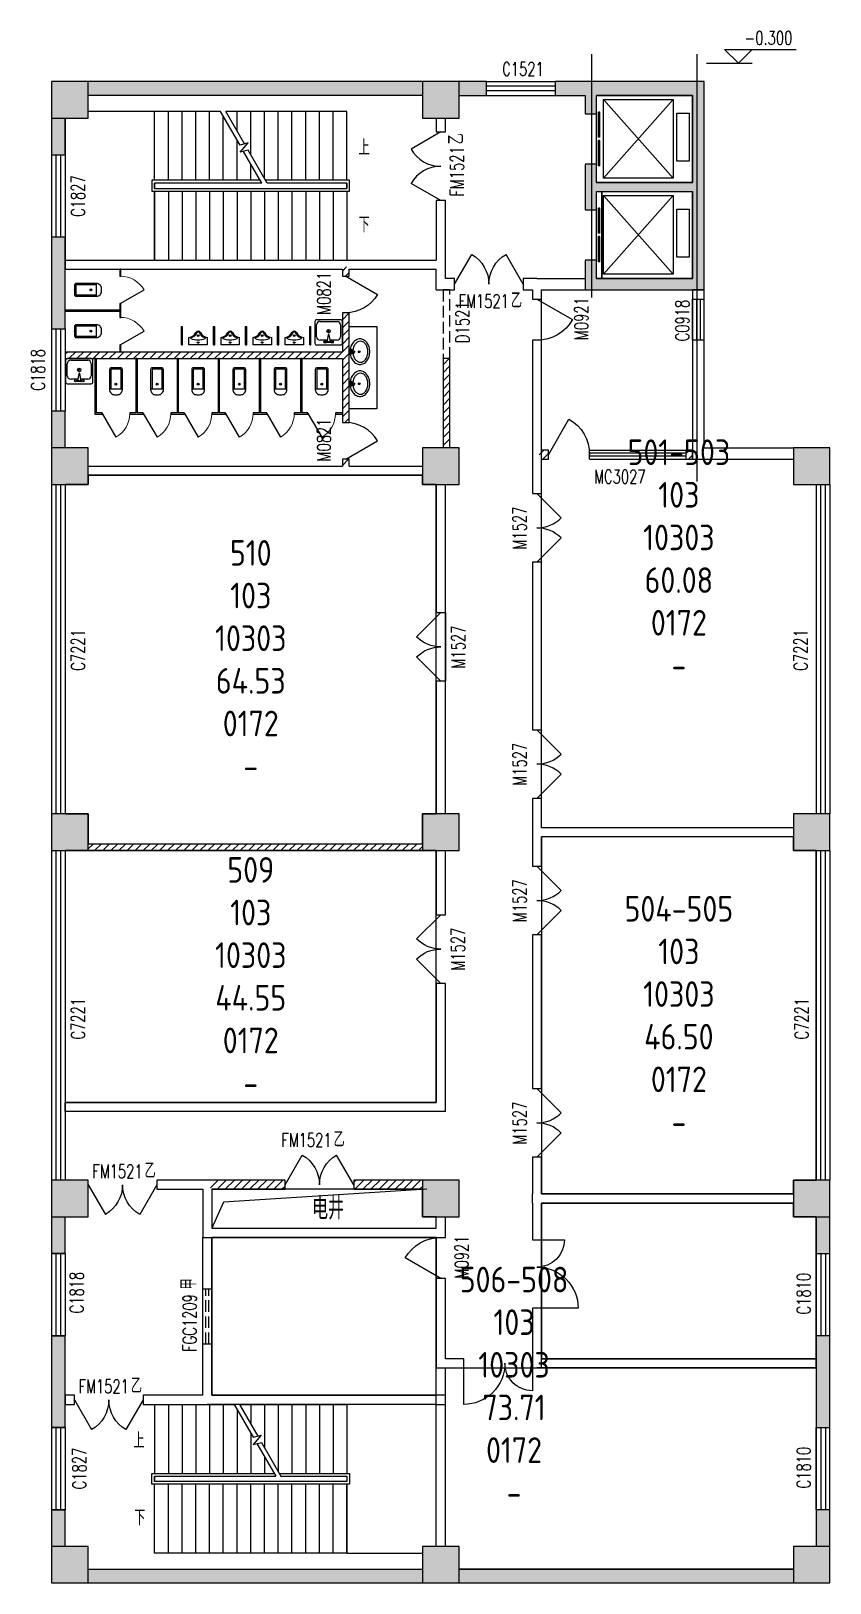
# Model space of a CAD drawing. Extents: x 204408 to 221857, y -325 to 33581.
import ezdxf

# ---------------------------------------------------------------- set-up
doc = ezdxf.new("R2010")
doc.units = 0
doc.header["$LTSCALE"] = 1000
doc.header["$MEASUREMENT"] = 0
doc.linetypes.add('DASH', pattern=[0.35, 0.25, -0.1])
for name, color, linetype in [('bady', 30, 'Continuous'), ('PUB_HATCH', 8, 'Continuous'), ('RM', 4, 'Continuous'), ('RM$', 5, 'Continuous'), ('RM$TXT', 5, 'Continuous')]:
    doc.layers.add(name, color=color, linetype=linetype)
doc.styles.add('_TCH_DIM', font='SIMPLEX', dxfattribs={"bigfont": 'GBCBIG'})
doc.styles.add('_TCH_WINDOW', font='SIMPLEX', dxfattribs={"bigfont": 'GBCBIG'})
doc.styles.get("Standard").update_dxf_attribs({"font": 'gbenor.shx', "bigfont": 'gbcbig.shx'})
pattern_1 = [(45, (0, 89.76), (-88.38838, 88.38838), [])]

# ---------------------------------------------------------------- blocks, each defined once
blk = doc.blocks.new('_FZH')
blk.add_lwpolyline([(-0.5, -0.5), (0.5, -0.5), (0.5, 0.5), (-0.5, 0.5)], close=True)
at = {"layer": 'PUB_HATCH'}
blk.add_solid([(-0.5, -0.5), (0.5, -0.5), (-0.5, 0.5), (0.5, 0.5)], dxfattribs=at)
blk = doc.blocks.new('$WINLIB2D$00000001')
at = {"color": 0}
for points in [[(-0.5, 0.5), (-0.5, -0.5)], [(-0.5, 0.5), (0.5, 0.5)], [(0.5, -0.5), (0.5, 0.5)], [(0.5, 0.1667), (-0.5, 0.1667)], [(0.5, -0.1667), (-0.5, -0.1667)], [(-0.5, -0.5), (0.5, -0.5)]]:
    blk.add_lwpolyline(points, dxfattribs=at)
blk = doc.blocks.new('$DorLib2D$00000127')
at = {"color": 0, "linetype": 'Continuous'}
for p, q in [((-0.033, 0.795, -93.75), (-0.533, 0.795, -93.75)), ((-0.533, 0.795, -93.75), (-0.533, 0.69, -93.75)), ((-0.033, 0.69, -93.75), (-0.533, 0.69, -93.75)), ((-0.033, 0.795, -93.75), (-0.033, 0.69, -93.75)), ((0.033, 0.795, -93.75), (0.033, 0.69, -93.75)), ((0.533, 0.795, -93.75), (0.033, 0.795, -93.75)), ((0.533, 0.69, -93.75), (0.033, 0.69, -93.75)), ((0.533, 0.795, -93.75), (0.533, 0.69, -93.75)), ((0.5, 0.5, -93.75), (-0.5, 0.5, -93.75))]:
    blk.add_line(p, q, dxfattribs=at)
blk = doc.blocks.new('$DorLib2D$00000231')
at = {"color": 0}
for p, q in [((-0.5, 0), (-0.25, 0.433)), ((0.5, 0), (0.25, 0.433))]:
    blk.add_line(p, q, dxfattribs=at)
for centre, start, end in [((-0.5, 0), 0, 60), ((0.5, 0), 120, 180)]:
    blk.add_arc(centre, 0.5, start, end, dxfattribs=at)
blk = doc.blocks.new('$DorLib2D$00000116')
at = {"color": 0}
for p, q in [((-0.5, 0), (-0.146, 0.354)), ((0.5, 0), (0.146, 0.354))]:
    blk.add_line(p, q, dxfattribs=at)
for centre, start, end in [((-0.5, 0), 0, 45), ((0.5, 0), 135, 180)]:
    blk.add_arc(centre, 0.5, start, end, dxfattribs=at)
blk = doc.blocks.new('$DorLib2D$00000228')
at = {"color": 0}
blk.add_line((0.5, 0), (0, 0.866), dxfattribs=at)
blk.add_arc((0.5, 0), 1, 120, 180, dxfattribs=at)
blk = doc.blocks.new('$lvtry$00000193')
at = {"color": 0}
for p, q in [((-17, -43), (-17, -33)), ((17, -43), (17, -33))]:
    blk.add_line(p, q, dxfattribs=at)
blk.add_lwpolyline([(280, -215, 0.12431), (260, -136, 0.105707), (198, -63, 0.086941), (110, -17, 0.077137), (0, 0, 0.077137), (-110, -17, 0.086941), (-198, -63, 0.105707), (-260, -136, 0.12431), (-280, -215, 0.12431), (-260, -294, 0.105707), (-198, -367, 0.086941), (-110, -413, 0.077137), (0, -430, 0.077137), (110, -413, 0.086941), (198, -367, 0.105707), (260, -294, 0.12431)], format="xyb", close=True, dxfattribs=at)
blk.add_lwpolyline([(-25, -61, 0.056876), (-95, -75, 0.086941), (-168, -113, 0.105707), (-216, -170, 0.12431), (-230, -225, 0.12431), (-216, -280, 0.105707), (-168, -337, 0.086941), (-95, -375, 0.077137), (0, -390, 0.077137), (95, -375, 0.086941), (168, -337, 0.105707), (216, -280, 0.12431), (230, -225, 0.12431), (216, -170, 0.105707), (168, -113, 0.086941), (95, -75, 0.06676), (13, -60, 0.06676)], format="xyb", dxfattribs=at)
for centre, radius in [((0, -200), 20), ((0, -43), 16.7)]:
    blk.add_circle(centre, radius, dxfattribs=at)
for centre, radius, start, end in [((-40, -34), 10.1, 106.6096, 258.1648), ((-64, 234), 259, 274.7069, 282.3732), ((-75, -213), 173, 71.36, 79.1873), ((-29, -80), 6.77, 155.344, 308.3224), ((-171, 19), 166, 324.8411, 338.1337), ((-171, 19), 170, 324.8411, 331.3523), ((-29, -80), 3.37, 155.344, 308.3224), ((100, -194), 170, 132.3141, 138.8253), ((100, -194), 166, 125.5327, 138.8253), ((-12, -58), 10.6, 201.8924, 261.774), ((0, -33), 16.7, 0, 180), ((-381, -115), 372, 2.3982, 6.7627), ((0, -96), 9.9, 201.7837, 338.2163), ((64, 234), 259, 257.6268, 265.2931), ((381, -115), 372, 170.1008, 177.6018), ((75, -213), 173, 100.8127, 110.4191), ((40, -34), 10.1, 281.8352, 73.3904)]:
    blk.add_arc(centre, radius, start, end, dxfattribs=at)
for p in [(0, -43), (0, -200)]:
    blk.add_point(p, dxfattribs=at)
blk = doc.blocks.new('$lvtry$00000202')
at = {"color": 0}
for p, q in [((-110, -40, 0), (-110, -470, 0)), ((100, -30, 0), (-100, -30, 0)), ((110, -470, 0), (110, -40, 0)), ((140, -470, 0), (-140, -470, 0))]:
    blk.add_line(p, q, dxfattribs=at)
at = {"color": 0, "elevation": 0}
blk.add_lwpolyline([(140, -40, 0.414214), (100, 0), (-100, 0, 0.414214), (-140, -40), (-140, -480, 0.414214), (-30, -590), (30, -590, 0.414214), (140, -480)], format="xyb", close=True, dxfattribs=at)
at = {"color": 0}
blk.add_circle((0, -359, 0), 20, dxfattribs=at)
for centre, start, end in [((-100, -40, 0), 90, 180), ((100, -40, 0), 0, 90)]:
    blk.add_arc(centre, 10, start, end, dxfattribs=at)
for p in [(0, 0, 0), (0, -359, 0)]:
    blk.add_point(p, dxfattribs=at)
blk = doc.blocks.new('$TCHSYS$APDOOR2D')
blk.add_line((0.5, 0), (0, 0.866))
at = {"lineweight": 13}
blk.add_arc((0.5, 0), 1, 120, 180, dxfattribs=at)
blk = doc.blocks.new('$lvtry$00000222')
at = {"color": 0, "elevation": 0}
blk.add_lwpolyline([(-205, -191), (-205, 0), (205, 0), (205, -191, 0.268068), (51, -323, -0.317765), (0, -360, -0.317765), (-51, -323, 0.268068)], format="xyb", close=True, dxfattribs=at)
at = {"color": 0}
for centre in [(0, -60, 0), (0, -242, 0)]:
    blk.add_circle(centre, 20, dxfattribs=at)
for centre, radius, start, end in [((-152, -175, 0), 10, 114.1084, 248.1394), ((5, -526, 0), 395, 66.6675, 114.1084), ((-243, -401, 0), 233, 19.2639, 68.1394), ((0, -316, 0), 24, 199.2639, 269.4998), ((0, -316, 0), 24, 270.5002, 340.7361), ((243, -401, 0), 233, 110.4941, 160.7361), ((158, -173, 0), 10, 290.4941, 66.6675)]:
    blk.add_arc(centre, radius, start, end, dxfattribs=at)
for p in [(0, -60, 0), (0, -242, 0)]:
    blk.add_point(p, dxfattribs=at)
blk = doc.blocks.new('$lvtry$00000188')
at = {"color": 0, "linetype": 'ByBlock'}
for p, q in [((-262, -437, 0), (-262, -175, 0)), ((-187, -100, 0), (-31, -100, 0)), ((-41, -53, 0), (-12, -225, 0)), ((-38, -50, 0), (38, -50, 0)), ((-12, -225, 0), (12, -225, 0)), ((12, -225, 0), (41, -53, 0)), ((31, -100, 0), (187, -100, 0)), ((262, -175, 0), (262, -437, 0)), ((187, -512, 0), (-187, -512, 0))]:
    blk.add_line(p, q, dxfattribs=at)
at = {"color": 0, "linetype": 'ByBlock', "elevation": 0}
blk.add_lwpolyline([(-262, 0, 0.414214), (-300, -37), (-300, -512, 0.414214), (-262, -549), (262, -549, 0.414214), (300, -512), (300, -37, 0.414214), (262, 0)], format="xyb", close=True, dxfattribs=at)
blk.add_lwpolyline([(262, -175, 0.414214), (187, -100)], format="xyb", dxfattribs=at)
at = {"color": 0, "linetype": 'ByBlock'}
for centre, radius in [((-80, -62, 0), 25), ((-80, -62, 0), 20), ((0, -300, 0), 37.4), ((80, -62, 0), 25), ((80, -62, 0), 20)]:
    blk.add_circle(centre, radius, dxfattribs=at)
for centre, radius, start, end in [((-187, -175, 0), 74.9, 90, 180), ((-38, -53, 0), 3, 90, 189.4623), ((38, -53, 0), 3, 350.5377, 90), ((-187, -437, 0), 74.9, 180, 270), ((187, -437, 0), 74.9, 270, 0)]:
    blk.add_arc(centre, radius, start, end, dxfattribs=at)
at = {"color": 0}
for p in [(0, -65, 0), (0, -300, 0)]:
    blk.add_point(p, dxfattribs=at)

msp = doc.modelspace()

# ---------------------------------------------------------------- hatches: boundary and pattern name
at = {"layer": 'bady'}
for points in [[(205657, 32475), (205657, 32175), (212957, 32175), (212957, 32475)], [(213757, 32475), (213757, 32175), (214357, 32175), (214357, 32475)], [(216750, 32475), (215857, 32475), (215857, 32175), (216507, 32175), (216671, 32275)], [(216507, 32175), (216507, 31775), (216757, 31775), (216757, 32175), (216671, 32275)], [(218857, 32175), (219107, 32475), (216750, 32475), (216671, 32275), (216757, 32175)], [(218940, 30208), (219107, 30275), (219107, 32475), (218857, 32175), (218857, 30275)], [(205157, 31675), (204857, 31675), (204857, 30875), (205157, 30875)], [(216757, 30275), (216757, 30675), (216507, 30675), (216507, 30275), (216673, 30208)], [(216507, 30275), (216507, 29675), (216757, 29675), (216757, 30075), (216673, 30208)], [(216673, 30208), (216757, 30075), (218857, 30075), (218940, 30208), (218857, 30275), (216757, 30275)], [(218857, 28175), (219107, 27925), (219107, 30275), (218940, 30208), (218857, 30075)], [(205157, 27075), (205157, 29075), (204857, 29075), (204857, 27075)], [(216757, 28175), (216757, 28575), (216507, 28575), (216507, 27925)], [(216757, 28175), (216507, 27925), (219107, 27925), (218857, 28175)], [(204857, 24475), (205157, 24475), (205157, 25275), (204857, 25275)], [(205157, 7675), (204857, 7675), (204857, 6875), (205157, 6875)], [(221857, 7675), (221557, 7675), (221557, 6875), (221857, 6875)], [(205157, 3075), (205157, 5075), (204857, 5075), (204857, 3075)], [(221557, 5075), (221557, 3075), (221857, 3075), (221857, 5075)], [(204857, 475), (205157, 475), (205157, 1275), (204857, 1275)], [(221557, 475), (221857, 475), (221857, 1275), (221557, 1275)], [(212957, -325), (212957, -25), (205657, -25), (205657, -325)], [(221057, -325), (221057, -25), (213757, -25), (213757, -325)]]:
    msp.add_hatch(color=30, dxfattribs=at).paths.add_polyline_path(points)
h = msp.add_hatch(dxfattribs=at)
h.set_pattern_fill('普通砖', color=30, scale=50, style=0)
h.set_pattern_definition(pattern_1)
h.paths.add_polyline_path([(211207, 28375), (211207, 28225), (211357, 28225), (211357, 28375), (211282, 28442)])
h = msp.add_hatch(dxfattribs=at)
h.set_pattern_fill('普通砖', color=30, scale=50, style=0)
h.set_pattern_definition(pattern_1)
h.paths.add_polyline_path([(211357, 26500), (211357, 27425), (211207, 27425), (211207, 26575), (211257, 26500)])
h = msp.add_hatch(dxfattribs=at)
h.set_pattern_fill('普通砖', color=30, scale=50, style=0)
h.set_pattern_definition(pattern_1)
h.paths.add_polyline_path([(205157, 26425), (206357, 26425), (206357, 26575), (205157, 26575)])
h = msp.add_hatch(dxfattribs=at)
h.set_pattern_fill('普通砖', color=30, scale=50, style=0)
h.set_pattern_definition(pattern_1)
h.paths.add_polyline_path([(206357, 26575), (206357, 26425), (211207, 26425), (211257, 26500), (211207, 26575)])
h = msp.add_hatch(dxfattribs=at)
h.set_pattern_fill('普通砖', color=30, scale=50, style=0)
h.set_pattern_definition(pattern_1)
h.paths.add_polyline_path([(211207, 26425), (211207, 25025), (211357, 25025), (211357, 26500), (211257, 26500)])
h = msp.add_hatch(dxfattribs=at)
h.set_pattern_fill('普通砖', color=30, scale=50, style=0)
h.set_pattern_definition(pattern_1)
h.paths.add_polyline_path([(213557, 24475), (213557, 26425), (213407, 26425), (213407, 24475)])
h = msp.add_hatch(dxfattribs=at)
h.set_pattern_fill('普通砖', color=30, scale=50, style=0)
h.set_pattern_definition(pattern_1)
h.paths.add_polyline_path([(215557, 24225), (215707, 24225), (215707, 24425), (215557, 24425), (215490, 24358)])
h = msp.add_hatch(dxfattribs=at)
h.set_pattern_fill('普通砖', color=30, scale=50, style=0)
h.set_pattern_definition(pattern_1)
h.paths.add_polyline_path([(218857, 24425), (218707, 24425), (218707, 24225), (218857, 24225)])
h = msp.add_hatch(dxfattribs=at)
h.set_pattern_fill('普通砖', color=30, scale=50, style=0)
h.set_pattern_definition(pattern_1)
h.paths.add_polyline_path([(211357, 24075), (211357, 24225), (211207, 24225), (211207, 24075), (211282, 24008)])
h = msp.add_hatch(dxfattribs=at)
h.set_pattern_fill('普通砖', color=30, scale=50, style=0)
h.set_pattern_definition(pattern_1)
h.paths.add_polyline_path([(205657, 15825), (205657, 15675), (212957, 15675), (212957, 15825)])
h = msp.add_hatch(dxfattribs=at)
h.set_pattern_fill('普通砖', color=30, scale=50, style=0)
h.set_pattern_definition(pattern_1)
h.paths.add_polyline_path([(208357, 8275), (209956, 8275), (209956, 8475), (208357, 8475), (208290, 8342)])
h = msp.add_hatch(dxfattribs=at)
h.set_pattern_fill('普通砖', color=30, scale=50, style=0)
h.set_pattern_definition(pattern_1)
h.paths.add_polyline_path([(212957, 8275), (212957, 8475), (211456, 8475), (211456, 8275)])

# ---------------------------------------------------------------- linework, layer by layer
at = {"layer": 'bady', "color": 30}
for p, q in [((216657, 27761), (216657, 33075)), ((218957, 23737), (218957, 33075)), ((219857, 32878), (219557, 33178)), ((219557, 33178), (221122, 33178)), ((219857, 32878), (220157, 33178)), ((219157, 32878), (220157, 32878)), ((212957, 32475), (205657, 32475)), ((214357, 32475), (213757, 32475)), ((214357, 32175), (214357, 32475)), ((216750, 32475), (215857, 32475)), ((215857, 32475), (215857, 32175)), ((219107, 32475), (216750, 32475)), ((219107, 30275), (219107, 32475)), ((212957, 32175), (205657, 32175)), ((213757, 32175), (214357, 32175)), ((215857, 32175), (216507, 32175)), ((216507, 32175), (216507, 31775)), ((216757, 31775), (216757, 32175)), ((218857, 32175), (216757, 32175)), ((218433, 32086), (216909, 30369)), ((216909, 32086), (218433, 30369)), ((218857, 30275), (218857, 32175)), ((204857, 31675), (204857, 30875)), ((205157, 30875), (205157, 31675)), ((205157, 31675), (205157, 28575)), ((207107, 31825), (205657, 31825)), ((208547, 31825), (207107, 31825)), ((207107, 30320), (207107, 31825)), ((207107, 30320), (207107, 31825)), ((207407, 30320), (207407, 31825)), ((207707, 30320), (207707, 31825)), ((208007, 30320), (208007, 31825)), ((208307, 30320), (208307, 31825)), ((208972, 31090), (208547, 31825)), ((208607, 30320), (208607, 31722)), ((211307, 31825), (208663, 31825)), ((209072, 31116), (208663, 31825)), ((208907, 31402), (208907, 31825)), ((209207, 30883), (209207, 31825)), ((209507, 30363), (209507, 31825)), ((209807, 30320), (209807, 31825)), ((210107, 30320), (210107, 31825)), ((210407, 30320), (210407, 31825)), ((210707, 30320), (210707, 31825)), ((211007, 30320), (211007, 31825)), ((211307, 30320), (211307, 31825)), ((213257, 31675), (213257, 31375)), ((213457, 31375), (213457, 31675)), ((216507, 31775), (216757, 31775)), ((208907, 30320), (208907, 31202)), ((213257, 31375), (213457, 31375)), ((204857, 30875), (205157, 30875)), ((209152, 31138), (208972, 31090)), ((208979, 30932), (209152, 31138)), ((209151, 30978), (208979, 30932)), ((209451, 30260), (209051, 30951)), ((209566, 30260), (209151, 30978)), ((209207, 30320), (209207, 30683)), ((216757, 30675), (216507, 30675)), ((216507, 30675), (216507, 30275)), ((216757, 30275), (216757, 30675)), ((209416, 30320), (207047, 30320)), ((207047, 30320), (207047, 30080)), ((209451, 30260), (207107, 30260)), ((209451, 30260), (207107, 30260)), ((207107, 30260), (207107, 30140)), ((207107, 30140), (207107, 30260)), ((211367, 30320), (209531, 30320)), ((211307, 30260), (209566, 30260)), ((211307, 30260), (209566, 30260)), ((211307, 30140), (211307, 30260)), ((211307, 30260), (211307, 30140)), ((211367, 30080), (211367, 30320)), ((216507, 30275), (216507, 29675)), ((216757, 30275), (218857, 30275)), ((219107, 27925), (219107, 30275)), ((207047, 30080), (211367, 30080)), ((207107, 30140), (211307, 30140)), ((207107, 30140), (211307, 30140)), ((207107, 30080), (207107, 28575)), ((207107, 28575), (207107, 30080)), ((207407, 30080), (207407, 28575)), ((207707, 30080), (207707, 28575)), ((208007, 30080), (208007, 28575)), ((208307, 30080), (208307, 28575)), ((208607, 30080), (208607, 28575)), ((208907, 30080), (208907, 28575)), ((209207, 30080), (209207, 28575)), ((209507, 30080), (209507, 28575)), ((209807, 30080), (209807, 28575)), ((210107, 30080), (210107, 28575)), ((210407, 30080), (210407, 28575)), ((210707, 30080), (210707, 28575)), ((211007, 30080), (211007, 28575)), ((211307, 30080), (211307, 28575)), ((213457, 29875), (213257, 29875)), ((213257, 29875), (213257, 28575)), ((213457, 28575), (213457, 29875)), ((216757, 29675), (216757, 30075)), ((216757, 30075), (218857, 30075)), ((218433, 29986), (216909, 28269)), ((216909, 29986), (218433, 28269)), ((218857, 28175), (218857, 30075)), ((216507, 29675), (216757, 29675)), ((205157, 29075), (204857, 29075)), ((204857, 29075), (204857, 27075)), ((205157, 27075), (205157, 29075)), ((205157, 28575), (211282, 28575)), ((205157, 28575), (205157, 28375)), ((205157, 28575), (207107, 28575)), ((207107, 28575), (211307, 28575)), ((211282, 28575), (213257, 28575)), ((213457, 28175), (213457, 28575)), ((216757, 28575), (216507, 28575)), ((216507, 28575), (216507, 27925)), ((216757, 28175), (216757, 28575)), ((205157, 28375), (211207, 28375)), ((206344, 28375), (206344, 28225)), ((206369, 28375), (206344, 28375)), ((206344, 28225), (206369, 28225)), ((206369, 28225), (206369, 28375)), ((211207, 28375), (211207, 28225)), ((211207, 28225), (211357, 28225)), ((211357, 28375), (213257, 28375)), ((211357, 28225), (211357, 28375)), ((213257, 27925), (213257, 28375)), ((213657, 28175), (213457, 28175)), ((213657, 27925), (213657, 28175)), ((215457, 28175), (215157, 28175)), ((215157, 28175), (215157, 27925)), ((215457, 28175), (216507, 28175)), ((216507, 28175), (216507, 27925)), ((216757, 28175), (218857, 28175)), ((213257, 27925), (213657, 27925)), ((213557, 27925), (213407, 27925)), ((215157, 27925), (215357, 27925)), ((215357, 27925), (215357, 27725)), ((215557, 27925), (216507, 27925)), ((215557, 27725), (215557, 27925)), ((216507, 27925), (219107, 27925)), ((218857, 27925), (218857, 27725)), ((219107, 27925), (218857, 27925)), ((219107, 27725), (219107, 27925)), ((205157, 27488), (206344, 27488)), ((205157, 27488), (205157, 27463)), ((206369, 27625), (206344, 27625)), ((206344, 27625), (206344, 27488)), ((206369, 27475), (206369, 27625)), ((206369, 27325), (206369, 27475)), ((215357, 27725), (215557, 27725)), ((218857, 27725), (219107, 27725)), ((205157, 27463), (206344, 27463)), ((206344, 27463), (206344, 27325)), ((206344, 27325), (206369, 27325)), ((207694, 26725), (207694, 27125)), ((207694, 27125), (207719, 27125)), ((207719, 26725), (207719, 27125)), ((208394, 26725), (208394, 27125)), ((208394, 27125), (208419, 27125)), ((208419, 26725), (208419, 27125)), ((209094, 26725), (209094, 27125)), ((209094, 27125), (209119, 27125)), ((209119, 26725), (209119, 27125)), ((209794, 26725), (209794, 27125)), ((209794, 27125), (209819, 27125)), ((209819, 26725), (209819, 27125)), ((210494, 26725), (210494, 27125)), ((210494, 27125), (210519, 27125)), ((210519, 26725), (210519, 27125)), ((211357, 27425), (211207, 27425)), ((211207, 27425), (211207, 26575)), ((211357, 26500), (211357, 27425)), ((204857, 27075), (205157, 27075)), ((215557, 26825), (215357, 26825)), ((215357, 26825), (215357, 24425)), ((215557, 24425), (215557, 26825)), ((219107, 26825), (218857, 26825)), ((218857, 26825), (218857, 24225)), ((219107, 24475), (219107, 26825)), ((205157, 26575), (206357, 26575)), ((205157, 26575), (205157, 26425)), ((206369, 26725), (206344, 26725)), ((206344, 26725), (206344, 26575)), ((206357, 26575), (211207, 26575)), ((206369, 26575), (206369, 26725)), ((207694, 26725), (207719, 26725)), ((208394, 26725), (208419, 26725)), ((209094, 26725), (209119, 26725)), ((209794, 26725), (209819, 26725)), ((210494, 26725), (210519, 26725)), ((211357, 25025), (211357, 26500)), ((205157, 26425), (206357, 26425)), ((205803, 26425), (205803, 25212)), ((205828, 26425), (205803, 26425)), ((205828, 26425), (205828, 25237)), ((206357, 26425), (211207, 26425)), ((206700, 26425), (206700, 25237)), ((206725, 26425), (206700, 26425)), ((206725, 26425), (206725, 25237)), ((207597, 26425), (207597, 25237)), ((207622, 26425), (207597, 26425)), ((207622, 26425), (207622, 25237)), ((208494, 26425), (208494, 25237)), ((208519, 26425), (208494, 26425)), ((208519, 26425), (208519, 25237)), ((209394, 26425), (209394, 25237)), ((209419, 26425), (209394, 26425)), ((209419, 26425), (209419, 25237)), ((210294, 26425), (210294, 25237)), ((210319, 26425), (210294, 26425)), ((210319, 26425), (210319, 25237)), ((211207, 26425), (211207, 25025)), ((213557, 26425), (213407, 26425)), ((213407, 26425), (213407, 24475)), ((213557, 24475), (213557, 26425)), ((205157, 25275), (204857, 25275)), ((204857, 25275), (204857, 24475)), ((205157, 24475), (205157, 25275)), ((205803, 25212), (205963, 25212)), ((205963, 25237), (205828, 25237)), ((205963, 25212), (205963, 25237)), ((206700, 25237), (206563, 25237)), ((206563, 25237), (206563, 25212)), ((206563, 25212), (206713, 25212)), ((206713, 25212), (206860, 25212)), ((206860, 25237), (206725, 25237)), ((206860, 25212), (206860, 25237)), ((207597, 25237), (207460, 25237)), ((207460, 25237), (207460, 25212)), ((207460, 25212), (207610, 25212)), ((207610, 25212), (207757, 25212)), ((207757, 25237), (207622, 25237)), ((207757, 25212), (207757, 25237)), ((208494, 25237), (208357, 25237)), ((208357, 25237), (208357, 25212)), ((208357, 25212), (208507, 25212)), ((208507, 25212), (208657, 25212)), ((208657, 25237), (208519, 25237)), ((208657, 25212), (208657, 25237)), ((209394, 25237), (209257, 25237)), ((209257, 25237), (209257, 25212)), ((209257, 25212), (209407, 25212)), ((209407, 25212), (209557, 25212)), ((209557, 25237), (209419, 25237)), ((209557, 25212), (209557, 25237)), ((210294, 25237), (210157, 25237)), ((210157, 25237), (210157, 25212)), ((210157, 25212), (210307, 25212)), ((210307, 25212), (210457, 25212)), ((210457, 25237), (210319, 25237)), ((210457, 25212), (210457, 25237)), ((211207, 25237), (211057, 25237)), ((211057, 25237), (211057, 25212)), ((211057, 25212), (211207, 25212)), ((211207, 25212), (211207, 25237)), ((211207, 25025), (211357, 25025)), ((215357, 24425), (215357, 23475)), ((215707, 24425), (215557, 24425)), ((215707, 24225), (215707, 24425)), ((218857, 24425), (218707, 24425)), ((218707, 24425), (218707, 24225)), ((218857, 24225), (218857, 24425)), ((219107, 24475), (221057, 24475)), ((205657, 24075), (211207, 24075)), ((211357, 24225), (211207, 24225)), ((211207, 24225), (211207, 24075)), ((211357, 24075), (211357, 24225)), ((211357, 24075), (212957, 24075)), ((215557, 23475), (215557, 24225)), ((215557, 24225), (215707, 24225)), ((218707, 24225), (218857, 24225)), ((218857, 24225), (221057, 24225)), ((205657, 23875), (211282, 23875)), ((211282, 23875), (212957, 23875)), ((213257, 23675), (213257, 20875)), ((213457, 20875), (213457, 23675)), ((215357, 23475), (215557, 23475)), ((215557, 21975), (215357, 21975)), ((215357, 21975), (215357, 18315)), ((215557, 18315), (215557, 21975)), ((213257, 20875), (213457, 20875)), ((213257, 20875), (213457, 20875)), ((213457, 20875), (213457, 19375)), ((213457, 19375), (213457, 20875)), ((213457, 19375), (213257, 19375)), ((213257, 19375), (213257, 16475)), ((213457, 19375), (213257, 19375)), ((213457, 16475), (213457, 19375)), ((215357, 18315), (215557, 18315)), ((215557, 16815), (215357, 16815)), ((215357, 16815), (215357, 15975)), ((215557, 16175), (215557, 16815)), ((215357, 15975), (215357, 15335)), ((221057, 16175), (215557, 16175)), ((221057, 15975), (215557, 15975)), ((215557, 15335), (215557, 15975)), ((205657, 15825), (212957, 15825)), ((205657, 15675), (212957, 15675)), ((213257, 15675), (213257, 14275)), ((213457, 14275), (213457, 15675)), ((215357, 15335), (215557, 15335)), ((213257, 14275), (213457, 14275)), ((215557, 13835), (215357, 13835)), ((215357, 13835), (215357, 10475)), ((215557, 10475), (215557, 13835)), ((213457, 12775), (213257, 12775)), ((213257, 12775), (213257, 10175)), ((213457, 9975), (213457, 12775)), ((213257, 10175), (205157, 10175)), ((205157, 9975), (205157, 10175)), ((215357, 10475), (215557, 10475)), ((213457, 9975), (205157, 9975)), ((215557, 8975), (215357, 8975)), ((215357, 8975), (215357, 8175)), ((215557, 8175), (215557, 8975)), ((208357, 8475), (207157, 8475)), ((207157, 8475), (207157, 8275)), ((207157, 8275), (208157, 8275)), ((208157, 8275), (208157, 7225)), ((209956, 8475), (208357, 8475)), ((208357, 8275), (209956, 8275)), ((208357, 8275), (208357, 7425)), ((209956, 8275), (209956, 8475)), ((212957, 8475), (211456, 8475)), ((211456, 8475), (211456, 8275)), ((211456, 8275), (212957, 8275)), ((215357, 8175), (215357, 8175)), ((215357, 7975), (215357, 8175)), ((221057, 8175), (215557, 8175)), ((215357, 7975), (215357, 7175)), ((215357, 7975), (215357, 7975)), ((215557, 7175), (215557, 7975)), ((221057, 7975), (215557, 7975)), ((204857, 7675), (204857, 6875)), ((205157, 6875), (205157, 7675)), ((213257, 7425), (213257, 7675)), ((213457, 7425), (213457, 7675)), ((221557, 7675), (221557, 6875)), ((221857, 6875), (221857, 7675)), ((208157, 3775), (208157, 7225)), ((208157, 7225), (208357, 7225)), ((208157, 7225), (213257, 7225)), ((208357, 7425), (213257, 7425)), ((208357, 3775), (208357, 7225)), ((213257, 7225), (213457, 7225)), ((213457, 7225), (213457, 7425)), ((215357, 7175), (215557, 7175)), ((204857, 6875), (205157, 6875)), ((221557, 6875), (221857, 6875)), ((213457, 6325), (213257, 6325)), ((213257, 6325), (213257, 4375)), ((213457, 4575), (213457, 6325)), ((215557, 5675), (215357, 5675)), ((215357, 5675), (215357, 4575)), ((215557, 4575), (215557, 5675)), ((205157, 5075), (204857, 5075)), ((204857, 5075), (204857, 3075)), ((205157, 3075), (205157, 5075)), ((221557, 5075), (221557, 3075)), ((221857, 5075), (221557, 5075)), ((221857, 3075), (221857, 5075)), ((213857, 4575), (213457, 4575)), ((213857, 4375), (213857, 4575)), ((215357, 4575), (215357, 4375)), ((221557, 4575), (215557, 4575)), ((221557, 4375), (221557, 4575)), ((213257, 3575), (213257, 4375)), ((213457, 3575), (213457, 4375)), ((213457, 4375), (213857, 4375)), ((215357, 4375), (215457, 4375)), ((221557, 4375), (215457, 4375)), ((205357, 3775), (205157, 3775)), ((205157, 3775), (205157, 3575)), ((205357, 3575), (205357, 3775)), ((208157, 3775), (206857, 3775)), ((206857, 3775), (206857, 3575)), ((213457, 3775), (208357, 3775)), ((213457, 475), (213457, 3775)), ((205157, 3575), (205357, 3575)), ((206857, 3575), (208257, 3575)), ((207107, 3575), (208847, 3575)), ((207107, 3575), (207107, 2070)), ((207407, 3575), (207407, 2070)), ((207707, 3575), (207707, 2070)), ((208007, 3575), (208007, 2070)), ((213257, 3575), (208257, 3575)), ((208307, 3575), (208307, 2070)), ((208607, 3575), (208607, 2070)), ((208847, 3575), (209262, 2857)), ((208907, 3472), (208907, 2070)), ((208963, 3575), (211307, 3575)), ((208963, 3575), (209362, 2884)), ((209207, 3575), (209207, 3152)), ((209507, 3575), (209507, 2633)), ((209807, 3575), (209807, 2113)), ((210107, 3575), (210107, 2070)), ((210407, 3575), (210407, 2070)), ((210707, 3575), (210707, 2070)), ((211007, 3575), (211007, 2070)), ((211307, 3575), (211307, 2070)), ((213257, 3575), (211307, 3575)), ((211307, 3575), (211307, 2070)), ((213257, 3575), (213457, 3575)), ((213257, 475), (213257, 3575)), ((213257, 475), (213257, 3575)), ((204857, 3075), (205157, 3075)), ((221557, 3075), (221857, 3075)), ((209207, 2952), (209207, 2070)), ((209434, 2903), (209261, 2697)), ((209261, 2697), (209441, 2745)), ((209262, 2857), (209434, 2903)), ((209341, 2719), (209751, 2010)), ((209441, 2745), (209866, 2010)), ((209507, 2433), (209507, 2070)), ((207047, 1830), (207047, 2070)), ((207047, 2070), (209716, 2070)), ((209831, 2070), (211367, 2070)), ((211367, 2070), (211367, 1830)), ((211367, 1830), (207047, 1830)), ((207107, 2010), (209751, 2010)), ((207107, 1890), (207107, 2010)), ((207107, 2010), (209751, 2010)), ((207107, 2010), (207107, 1890)), ((211307, 1890), (207107, 1890)), ((211307, 1890), (207107, 1890)), ((207107, 325), (207107, 1830)), ((207407, 325), (207407, 1830)), ((207707, 325), (207707, 1830)), ((208007, 325), (208007, 1830)), ((208307, 325), (208307, 1830)), ((208607, 325), (208607, 1830)), ((208907, 325), (208907, 1830)), ((209207, 325), (209207, 1830)), ((209507, 325), (209507, 1830)), ((209807, 325), (209807, 1830)), ((209866, 2010), (211307, 2010)), ((209866, 2010), (211307, 2010)), ((210107, 325), (210107, 1830)), ((210407, 325), (210407, 1830)), ((210707, 325), (210707, 1830)), ((211007, 325), (211007, 1830)), ((211307, 2010), (211307, 1890)), ((211307, 2010), (211307, 1890)), ((211307, 325), (211307, 1830)), ((211307, 1830), (211307, 325)), ((205157, 1275), (204857, 1275)), ((204857, 1275), (204857, 475)), ((205157, 475), (205157, 1275)), ((221857, 1275), (221557, 1275)), ((221557, 1275), (221557, 475)), ((221857, 475), (221857, 1275)), ((211307, 325), (207107, 325)), ((211307, 325), (212957, 325)), ((205657, -25), (212957, -25)), ((205657, -325), (212957, -325)), ((213757, -25), (221057, -25)), ((213757, -325), (221057, -325))]:
    msp.add_line(p, q, dxfattribs=at)
at = {"layer": 'bady', "color": 30, "linetype": 'DASH'}
for p, q in [((213407, 27925), (213407, 26425)), ((213557, 26425), (213557, 27925)), ((208157, 6100), (208357, 6100)), ((208223, 4900), (208223, 6100)), ((208290, 4900), (208290, 6100)), ((208157, 4900), (208357, 4900))]:
    msp.add_line(p, q, dxfattribs=at)
at = {"layer": 'bady', "color": 30}
for points in [[(216909, 32086), (218433, 32086), (218433, 30369), (216909, 30369)], [(218514, 31788), (218781, 31788), (218781, 30740), (218514, 30740)], [(216873, 30075), (216873, 30075), (216873, 28175), (216873, 28175)], [(216909, 29986), (218433, 29986), (218433, 28269), (216909, 28269)], [(218514, 29688), (218781, 29688), (218781, 28640), (218514, 28640)], [(211357, 25325), (211357, 27125), (211957, 27125), (211957, 25325)]]:
    msp.add_lwpolyline(points, close=True, dxfattribs=at)
for points, format in [([(211457, 29357, 0, 0, 0), (206132, 29357, 0, 0, 0), (206132, 31042, 0, 0, 0), (208607, 31042, 80, 0, 0), (208907, 31042, 0, 0, 0)], "xyseb"), ([(211457, 31042, 0, 0, 0), (209507, 31042, 80, 0, 0), (209207, 31042, 0, 0, 0)], "xyseb"), ([(215357, 4475), (215357, 3875, -0.414214), (214757, 4475, -0.414214), (213857, 3575), (213857, 4475)], "xyb"), ([(206957, 2792, 0, 0, 0), (208907, 2792, 80, 0, 0), (209207, 2792, 0, 0, 0)], "xyseb"), ([(206957, 1107, 0, 0, 0), (212282, 1107, 0, 0, 0), (212282, 2792, 0, 0, 0), (209807, 2792, 80, 0, 0), (209507, 2792, 0, 0, 0)], "xyseb")]:
    msp.add_lwpolyline(points, format=format, dxfattribs=at)
msp.add_lwpolyline([(213053, 8275), (208614, 7998), (208357, 7425)], dxfattribs=at)
at = {"layer": 'bady', "color": 30, "extrusion": (0, 0, -1)}
msp.add_lwpolyline([(-215457, 7175), (-216057, 7175, 0.414214), (-215457, 6575, 0.414214), (-216357, 5675), (-215457, 5675)], format="xyb", dxfattribs=at)
at = {"layer": 'RM'}
for points in [[(216757, 32175), (218857, 32175), (218857, 30275), (216757, 30275)], [(216757, 30075), (218857, 30075), (218857, 28175), (216757, 28175)], [(208357, 8275), (208357, 7425), (213257, 7425), (213257, 7675), (212957, 7675), (212957, 8275)], [(215557, 7975), (215557, 4575), (221557, 4575), (221557, 7675), (221057, 7675), (221057, 7975)], [(208357, 3775), (213255, 3775), (213255, 7224), (208357, 7225)], [(213457, 4375), (221557, 4375), (221557, 475), (221057, 475), (221057, -25), (213757, -25), (213757, 475), (213457, 475)]]:
    msp.add_lwpolyline(points, close=True, dxfattribs=at)
at = {"layer": 'RM$'}
for points in [[(215557, 27925), (218857, 27925), (218857, 24225), (221057, 24225), (221057, 23675), (221457, 23675), (221557, 23675), (221557, 16475), (221057, 16475), (221057, 16175), (215557, 16175)], [(215557, 8175), (221057, 8175), (221057, 8475), (221557, 8475), (221557, 15675), (221057, 15675), (221057, 15975), (215557, 15975)], [(208357, 7225), (213255, 7224), (213255, 4375), (215357, 4375), (215557, 4375), (215557, 7975), (221057, 7975), (221057, 7675), (221557, 7675), (221557, 475), (221057, 475), (221057, -25), (213757, -25), (213757, 475), (213457, 475), (213457, 3775), (208357, 3775)]]:
    msp.add_lwpolyline(points, close=True, dxfattribs=at)
for points in [[(205157, 16475), (205657, 16475), (205657, 15825), (212957, 15825), (212957, 16475), (213257, 16475), (213257, 23675), (212957, 23675), (212957, 23875), (205657, 23875), (205657, 23675), (205157, 23675), (205157, 16475)], [(205157, 10175), (213257, 10175), (213257, 15675), (205157, 15675), (205157, 10175)]]:
    msp.add_lwpolyline(points, dxfattribs=at)

# ---------------------------------------------------------------- block references
at = {"layer": 'bady', "color": 30}
ref = msp.add_blockref('$WINLIB2D$00000001', (215107, 32325), dxfattribs=dict(at, xscale=-1500, yscale=300, zscale=300, rotation=180))
ref.add_attrib('A', 'C1521', (214697, 32601), dxfattribs={"color": 30, "height": 297.5, "style": '_TCH_WINDOW', "width": 0.705882})
for name, p, xscale, yscale, zscale in [('_FZH', (205257, 32075), 800, 800, 800), ('_FZH', (213357, 32075), 800, 800, 800), ('$DorLib2D$00000231', (214407, 28050), -1500, 1500, 250), ('_FZH', (205257, 24075), 800, 800, 800), ('_FZH', (213357, 24075), 800, 800, 800), ('$WINLIB2D$00000001', (217657, 24325), 2100, -200, 200), ('_FZH', (221457, 24075), 800, 800, 800), ('_FZH', (205257, 16075), 800, 800, 800), ('_FZH', (213357, 16075), 800, 800, 800), ('_FZH', (221457, 16075), 800, 800, 800), ('_FZH', (205257, 8075), 800, 800, 800), ('_FZH', (213357, 8075), 800, 800, 800), ('_FZH', (221457, 8075), 800, 800, 800), ('_FZH', (205257, 75), 800, 800, 800), ('_FZH', (213357, 75), 800, 800, 800), ('_FZH', (221457, 75), 800, 800, 800)]:
    msp.add_blockref(name, p, dxfattribs=dict(at, xscale=xscale, yscale=yscale, zscale=zscale))
for name, p, xscale, yscale, zscale, rotation in [('$DorLib2D$00000127', (216632, 31225), 1100, 250, 250, 270), ('$DorLib2D$00000231', (213357, 30625), 1500, 1500, 200, 90), ('$DorLib2D$00000127', (216632, 29125), 1100, 250, 250, 270), ('$TCHSYS$APDOOR2D', (206357, 27925), 600, 600, 25, 270), ('$TCHSYS$APDOOR2D', (206357, 27025), 600, 600, 25, 270), ('$TCHSYS$APDOOR2D', (206263, 25225), 600, 600, 25, 180), ('$TCHSYS$APDOOR2D', (207160, 25225), 600, 600, 25, 180), ('$TCHSYS$APDOOR2D', (208057, 25225), 600, 600, 25, 180), ('$TCHSYS$APDOOR2D', (208957, 25225), 600, 600, 25, 180), ('$TCHSYS$APDOOR2D', (209857, 25225), 600, 600, 25, 180), ('$TCHSYS$APDOOR2D', (210757, 25225), 600, 600, 25, 180), ('$DorLib2D$00000231', (210706, 8375), 1500, -1500, 200, 180), ('$DorLib2D$00000231', (206407, 8375), -1500, 1500, 200, 180), ('$DorLib2D$00000231', (206107, 3675), -1500, 1500, 200, 180)]:
    msp.add_blockref(name, p, dxfattribs=dict(at, xscale=xscale, yscale=yscale, zscale=zscale, rotation=rotation))
ref = msp.add_blockref('$WINLIB2D$00000001', (205007, 29975), dxfattribs=dict(at, xscale=-1800, yscale=300, zscale=300, rotation=90))
ref.add_attrib('A', 'C1827', (205580, 29520), dxfattribs={"color": 30, "height": 297.5, "rotation": 90, "style": '_TCH_WINDOW', "width": 0.705882})
ref = msp.add_blockref('$DorLib2D$00000228', (211282, 27825), dxfattribs=dict(at, xscale=800, yscale=-800, zscale=150, rotation=90))
ref.add_attrib('A', 'M0821', (210952, 27383), dxfattribs={"color": 30, "height": 297.5, "rotation": 90, "style": '_TCH_WINDOW', "width": 0.705882})
for name, p, rotation in [('$lvtry$00000202', (205357, 27925), 90), ('$lvtry$00000202', (205357, 27025), 90), ('$lvtry$00000188', (210907, 26725, 0), 180), ('$lvtry$00000193', (211377, 26575), 90), ('$lvtry$00000188', (205461, 25876, 0), 180), ('$lvtry$00000193', (211377, 25875), 90)]:
    msp.add_blockref(name, p, dxfattribs=dict(at, rotation=rotation))
ref = msp.add_blockref('$DorLib2D$00000228', (215457, 27275), dxfattribs=dict(at, xscale=900, yscale=-900, zscale=200, rotation=90))
ref.add_attrib('A', 'M0921', (216574, 26830), dxfattribs={"color": 30, "height": 297.5, "rotation": 90, "style": '_TCH_WINDOW', "width": 0.705882})
ref = msp.add_blockref('$WINLIB2D$00000001', (218982, 27275), dxfattribs=dict(at, xscale=-900, yscale=250, zscale=250, rotation=270))
ref.add_attrib('A', 'C0918', (218781, 26801), dxfattribs={"color": 30, "height": 297.5, "rotation": 90, "style": '_TCH_WINDOW', "width": 0.705882})
ref = msp.add_blockref('$WINLIB2D$00000001', (205007, 26175), dxfattribs=dict(at, xscale=-1800, yscale=300, zscale=300, rotation=90))
ref.add_attrib('A', 'C1818', (204706, 25724), dxfattribs={"color": 30, "height": 297.5, "rotation": 90, "style": '_TCH_WINDOW', "width": 0.705882})
at = {"layer": 'bady', "color": 30, "xscale": 0.975609756097561, "yscale": 0.8333333333333334, "rotation": 180}
for p in [(208057, 26725), (208757, 26725), (209457, 26725), (210157, 26725)]:
    msp.add_blockref('$lvtry$00000222', p, dxfattribs=at)
at = {"layer": 'bady', "color": 30}
for p in [(206263, 26225), (207160, 26225), (208057, 26225), (208957, 26225), (209857, 26225), (210757, 26225)]:
    msp.add_blockref('$lvtry$00000202', p, dxfattribs=at)
ref = msp.add_blockref('$DorLib2D$00000228', (216157, 24325), dxfattribs=dict(at, xscale=-900, yscale=900, zscale=200))
ref.add_attrib('A', 'MC3027', (216705, 23695), dxfattribs={"color": 30, "height": 297.5, "style": '_TCH_WINDOW', "width": 0.705882})
ref = msp.add_blockref('$DorLib2D$00000228', (211282, 24625), dxfattribs=dict(at, xscale=-800, yscale=-800, zscale=150, rotation=90))
ref.add_attrib('A', 'M0821', (210952, 24180), dxfattribs={"color": 30, "height": 297.5, "rotation": 90, "style": '_TCH_WINDOW', "width": 0.705882})
ref = msp.add_blockref('$WINLIB2D$00000001', (205007, 20075), dxfattribs=dict(at, xscale=-7200, yscale=300, zscale=300, rotation=90))
ref.add_attrib('A', 'C7221', (205580, 19605), dxfattribs={"color": 30, "height": 297.5, "rotation": 90, "style": '_TCH_WINDOW', "width": 0.705882})
ref = msp.add_blockref('$DorLib2D$00000116', (215457, 22725), dxfattribs=dict(at, xscale=-1500, yscale=-1500, zscale=200, rotation=90))
ref.add_attrib('A', 'M1527', (215230, 22255), dxfattribs={"color": 30, "height": 297.5, "rotation": 90, "style": '_TCH_WINDOW', "width": 0.705882})
ref = msp.add_blockref('$WINLIB2D$00000001', (221707, 20075), dxfattribs=dict(at, xscale=7200, yscale=-300, zscale=300, rotation=270))
ref.add_attrib('A', 'C7221', (221367, 19605), dxfattribs={"color": 30, "height": 297.5, "rotation": 90, "style": '_TCH_WINDOW', "width": 0.705882})
ref = msp.add_blockref('$DorLib2D$00000116', (213357, 20125), dxfattribs=dict(at, xscale=-1500, yscale=1500, zscale=200, rotation=90))
ref.add_attrib('A', 'M1527', (213888, 19655), dxfattribs={"color": 30, "height": 297.5, "rotation": 90, "style": '_TCH_WINDOW', "width": 0.705882})
ref = msp.add_blockref('$DorLib2D$00000116', (215457, 17565), dxfattribs=dict(at, xscale=-1500, yscale=-1500, zscale=200, rotation=90))
ref.add_attrib('A', 'M1527', (215230, 17095), dxfattribs={"color": 30, "height": 297.5, "rotation": 90, "style": '_TCH_WINDOW', "width": 0.705882})
ref = msp.add_blockref('$WINLIB2D$00000001', (205007, 12075), dxfattribs=dict(at, xscale=-7200, yscale=300, zscale=300, rotation=90))
ref.add_attrib('A', 'C7221', (205580, 11548), dxfattribs={"color": 30, "height": 297.5, "rotation": 90, "style": '_TCH_WINDOW', "width": 0.705882})
ref = msp.add_blockref('$WINLIB2D$00000001', (221707, 12075), dxfattribs=dict(at, xscale=7200, yscale=-300, zscale=300, rotation=270))
ref.add_attrib('A', 'C7221', (221386, 11548), dxfattribs={"color": 30, "height": 297.5, "rotation": 90, "style": '_TCH_WINDOW', "width": 0.705882})
ref = msp.add_blockref('$DorLib2D$00000116', (215457, 14585), dxfattribs=dict(at, xscale=-1500, yscale=-1500, zscale=200, rotation=90))
ref.add_attrib('A', 'M1527', (215230, 14115), dxfattribs={"color": 30, "height": 297.5, "rotation": 90, "style": '_TCH_WINDOW', "width": 0.705882})
ref = msp.add_blockref('$DorLib2D$00000116', (213357, 13525), dxfattribs=dict(at, xscale=-1500, yscale=1500, zscale=200, rotation=90))
ref.add_attrib('A', 'M1527', (213880, 13055), dxfattribs={"color": 30, "height": 297.5, "rotation": 90, "style": '_TCH_WINDOW', "width": 0.705882})
ref = msp.add_blockref('$DorLib2D$00000116', (215457, 9725), dxfattribs=dict(at, xscale=-1500, yscale=-1500, zscale=200, rotation=90))
ref.add_attrib('A', 'M1527', (215230, 9255), dxfattribs={"color": 30, "height": 297.5, "rotation": 90, "style": '_TCH_WINDOW', "width": 0.705882})
ref = msp.add_blockref('$DorLib2D$00000228', (213357, 6775), dxfattribs=dict(at, xscale=-900, yscale=900, zscale=200, rotation=90))
ref.add_attrib('A', 'M0921', (213965, 6330), dxfattribs={"color": 30, "height": 297.5, "rotation": 90, "style": '_TCH_WINDOW', "width": 0.705882})
ref = msp.add_blockref('$WINLIB2D$00000001', (205007, 5975), dxfattribs=dict(at, xscale=-1800, yscale=-300, zscale=300, rotation=90))
ref.add_attrib('A', 'C1818', (205556, 5564), dxfattribs={"color": 30, "height": 297.5, "rotation": 90, "style": '_TCH_WINDOW', "width": 0.705882})
ref = msp.add_blockref('$WINLIB2D$00000001', (221707, 5975), dxfattribs=dict(at, xscale=-1800, yscale=300, zscale=300, rotation=270))
ref.add_attrib('A', 'C1810', (221430, 5540), dxfattribs={"color": 30, "height": 297.5, "rotation": 90, "style": '_TCH_WINDOW', "width": 0.705882})
ref = msp.add_blockref('$WINLIB2D$00000001', (205007, 2175), dxfattribs=dict(at, xscale=-1800, yscale=-300, zscale=300, rotation=90))
ref.add_attrib('A', 'C1827', (205612, 1720), dxfattribs={"color": 30, "height": 297.5, "rotation": 90, "style": '_TCH_WINDOW', "width": 0.705882})
ref = msp.add_blockref('$WINLIB2D$00000001', (221707, 2175), dxfattribs=dict(at, xscale=-1800, yscale=300, zscale=300, rotation=270))
ref.add_attrib('A', 'C1810', (221430, 1740), dxfattribs={"color": 30, "height": 297.5, "rotation": 90, "style": '_TCH_WINDOW', "width": 0.705882})

# ---------------------------------------------------------------- texts
at = {"layer": 'bady', "color": 7, "style": '_TCH_DIM', "width": 0.705882}
msp.add_text('-0.300', height=297.5, dxfattribs=at).set_placement((219992, 33283))
at = {"layer": 'bady', "color": 7, "style": '_TCH_DIM'}
for s, p in [('上', (211562, 30867)), ('下', (211562, 29182)), ('上', (206643, 2617)), ('下', (206662, 932))]:
    msp.add_text(s, height=338, dxfattribs=at).set_placement(p)
at = {"layer": 'bady', "color": 30, "style": '_TCH_WINDOW'}
for s, p in [('乙', (213857, 31106)), ('甲', (208019, 6085))]:
    msp.add_text(s, height=338, rotation=90, dxfattribs=at).set_placement(p)
at = {"layer": 'bady', "color": 30, "style": '_TCH_WINDOW', "width": 0.705882}
for s, p in [('FM1521', (213857, 29966)), ('D1521', (213980, 26765)), ('FGC1209', (208019, 4725))]:
    msp.add_text(s, height=297.5, rotation=90, dxfattribs=at).set_placement(p)
for p in [(213747, 27530), (209875, 9201), (205747, 8520), (205447, 3820)]:
    msp.add_text('FM1521', height=297.5, dxfattribs=at).set_placement(p)
at = {"layer": 'bady', "color": 30, "style": '_TCH_WINDOW'}
for p in [(214887, 27530), (211015, 9201), (206887, 8520), (206587, 3820)]:
    msp.add_text('乙', height=338, dxfattribs=at).set_placement(p)
at = {"layer": 'bady', "color": 30}
msp.add_text('电井', height=482.3, dxfattribs=at).set_placement((210547, 7617))
at = {"layer": 'RM$TXT', "char_height": 558.8, "attachment_point": 8}
for s, insert in [('501-503^M^J103^M^J10303^M^J60.08^M^J0172^M^J-^M^J', (218557, 19442)), ('510^M^J103^M^J10303^M^J64.53^M^J0172^M^J-^M^J', (209207, 17242)), ('509^M^J103^M^J10303^M^J44.55^M^J0172^M^J-^M^J', (209207, 10317)), ('504-505^M^J103^M^J10303^M^J46.50^M^J0172^M^J-^M^J', (218557, 9467)), ('506-508^M^J103^M^J10303^M^J73.71^M^J0172^M^J-^M^J', (214957, 1367))]:
    msp.add_mtext(s, dxfattribs=dict(at, insert=insert))

doc.saveas('drawing.dxf')
